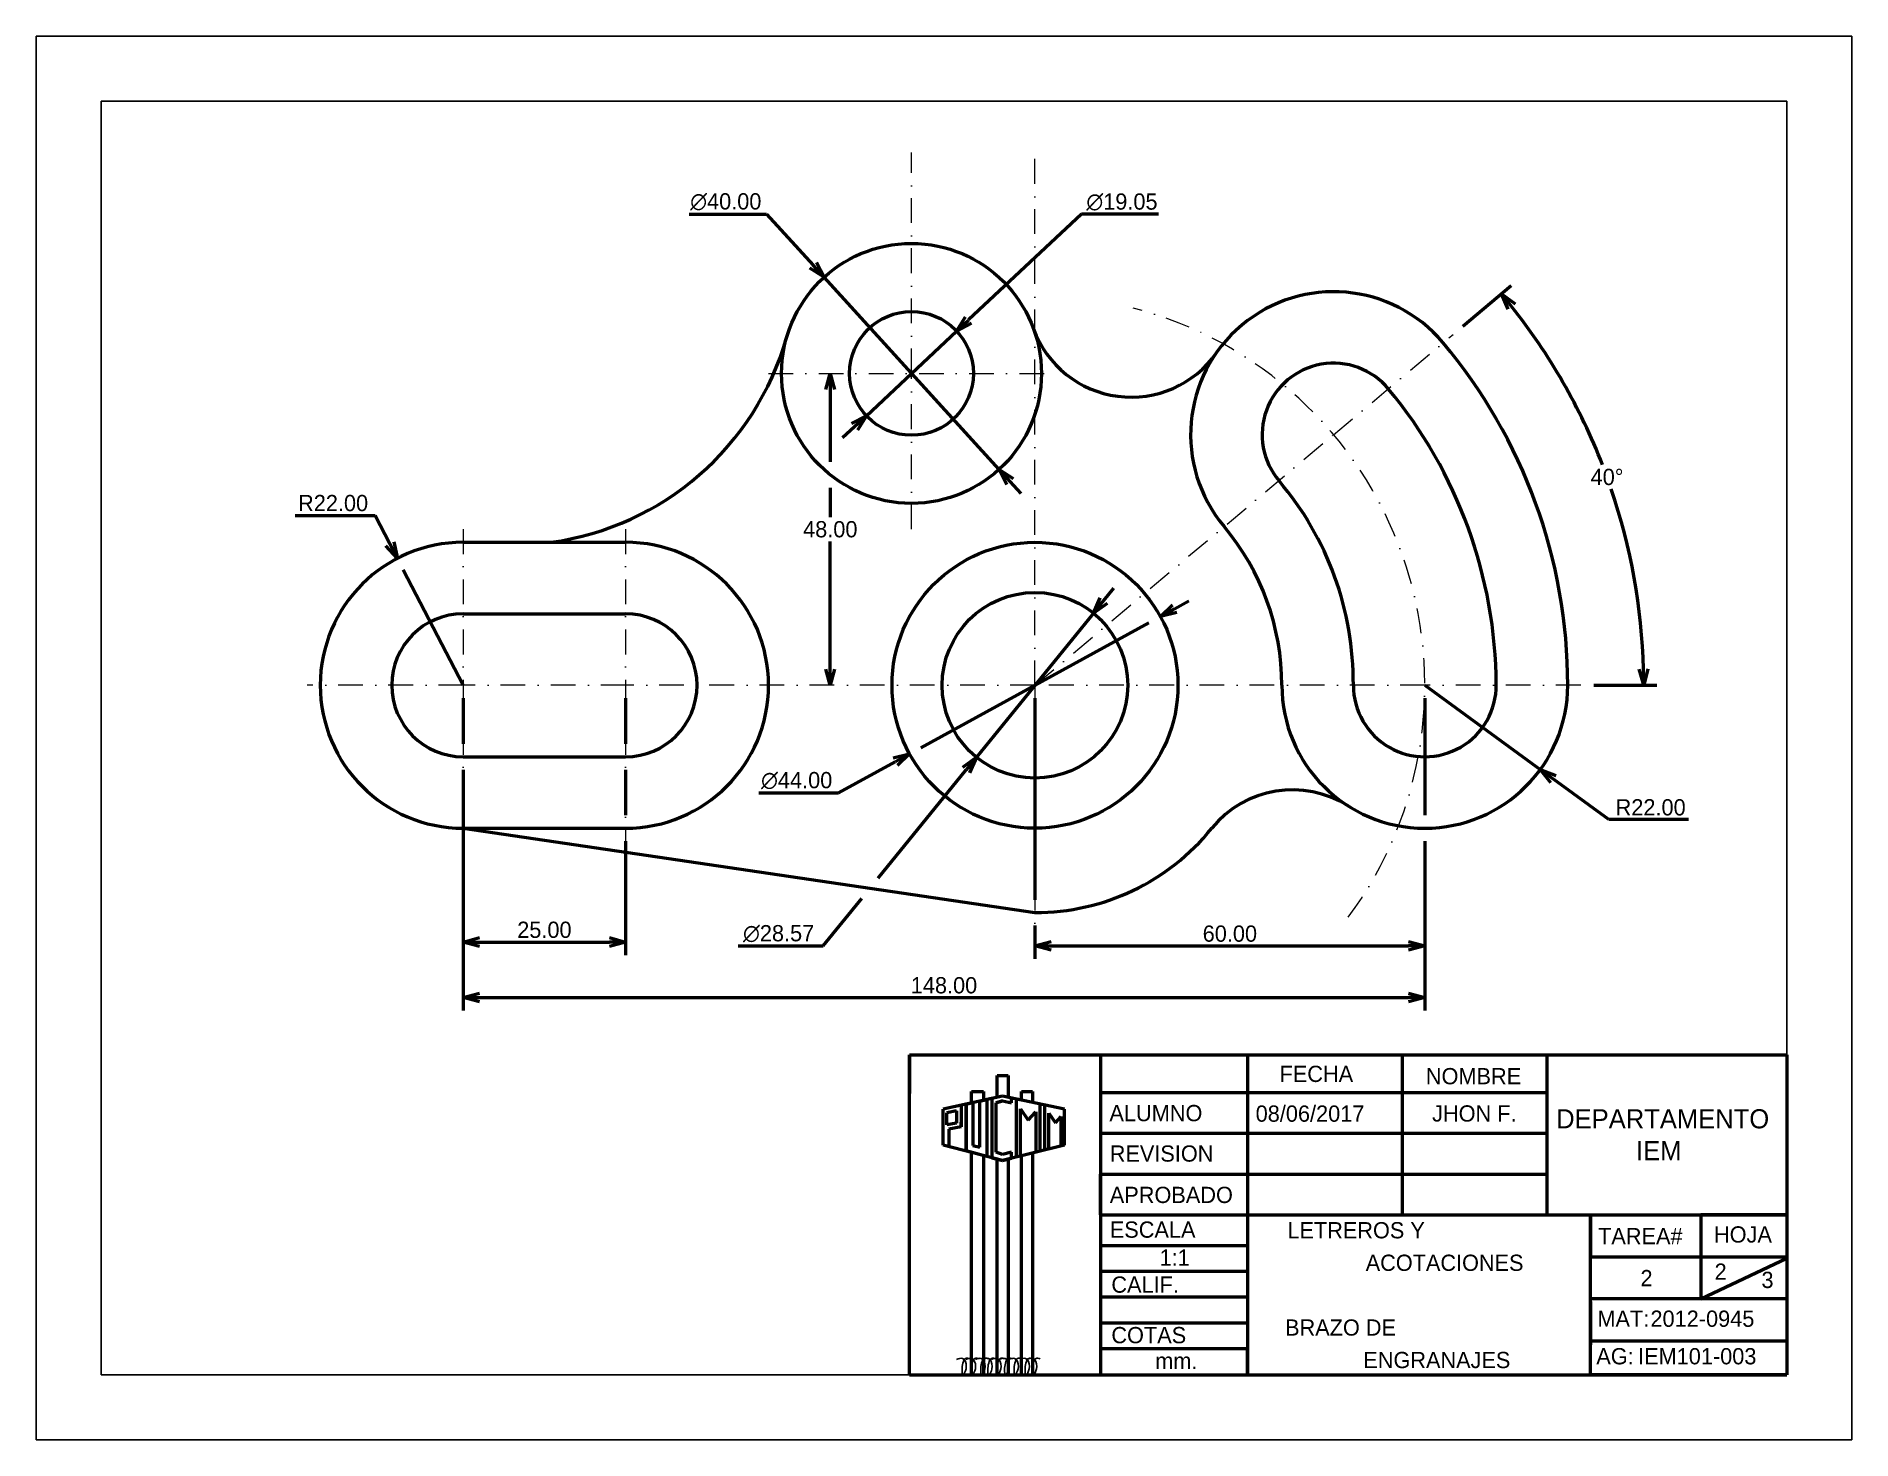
# Model space of a CAD drawing. Header units: millimetres. Extents: x 665 to 944, y 75 to 291.
import ezdxf

# ---------------------------------------------------------------- set-up
doc = ezdxf.new("R2010")
doc.units = ezdxf.units.MM
doc.header["$LTSCALE"] = 0.6
doc.linetypes.add('DASHDOT2', pattern=[12.7, 6.35, -3.175, 0, -3.175])
for name, color, linetype, lineweight in [('continua', 7, 'Continuous', 50), ('Eje', 3, 'DASHDOT2', 18), ('Perfil visible', 7, 'Continuous', 50)]:
    doc.layers.add(name, color=color, linetype=linetype, lineweight=lineweight)
doc.dimstyles.new('ISO-25', dxfattribs={"dimtxt": 2.5, "dimasz": 2.5, "dimexe": 2, "dimexo": 2, "dimtad": 1, "dimtih": 1, "dimtoh": 1, "dimzin": 1, "dimdsep": 46, "dimtxsty": 'Standard', "dimblk": 'OPEN30', "dimcen": 0, "dimclrd": 256, "dimclre": 256, "dimclrt": 256, "dimadec": 0, "dimazin": 0, "dimtfac": 1, "dimtmove": 0, "dimatfit": 3, "dimldrblk": 'OPEN30', "dimfxl": 1, "dimlwd": -1, "dimlwe": -1, "dimarcsym": 0})

# ---------------------------------------------------------------- blocks, each defined once
blk = doc.blocks.new('_Open30')
at = {"color": 0, "linetype": 'ByBlock', "lineweight": -2}
for p, q in [((-1, 0.27), (0, 0)), ((0, 0), (-1, -0.27)), ((0, 0), (-1, 0))]:
    blk.add_line(p, q, dxfattribs=at)
blk = doc.blocks.new('*D6')
at = {"layer": 'Defpoints', "color": 0, "transparency": 16777216}
for p in [(786.81, 238.72), (786.81, 190.72), (786.81, 190.72)]:
    blk.add_point(p, dxfattribs=at)
at = {"layer": 'Perfil visible', "transparency": 16777216}
for p, q in [((786.81, 236.22), (786.81, 225.11)), ((786.81, 221.11), (786.81, 216.6)), ((786.81, 193.22), (786.81, 212.85))]:
    blk.add_line(p, q, dxfattribs=at)
at = {"layer": 'Perfil visible', "transparency": 16777216, "xscale": 2.5, "yscale": 2.5, "zscale": 2.5}
for p, rotation in [((786.81, 238.72), 90), ((786.81, 190.72), 270)]:
    blk.add_blockref('_Open30', p, dxfattribs=dict(at, rotation=rotation))
at = {"layer": 'Perfil visible', "transparency": 16777216, "insert": (786.81, 214.72), "char_height": 2.5, "attachment_point": 5}
blk.add_mtext('48.00', dxfattribs=at)
blk = doc.blocks.new('*D12')
at = {"layer": 'Defpoints', "color": 0, "transparency": 16777216}
for p in [(785.85, 253.51), (812.78, 223.93)]:
    blk.add_point(p, dxfattribs=at)
at = {"layer": 'Perfil visible', "transparency": 16777216}
for p, q in [((765.11, 263.25), (776.98, 263.25)), ((776.98, 263.25), (784.17, 255.36)), ((812.78, 223.93), (785.85, 253.51)), ((814.46, 222.08), (816.14, 220.23))]:
    blk.add_line(p, q, dxfattribs=at)
at = {"layer": 'Perfil visible', "transparency": 16777216, "xscale": 2.5, "yscale": 2.5, "zscale": 2.5}
for p, rotation in [((785.85, 253.51), 312.311682919401), ((812.78, 223.93), 132.311682919401)]:
    blk.add_blockref('_Open30', p, dxfattribs=dict(at, rotation=rotation))
at = {"layer": 'Perfil visible', "transparency": 16777216, "insert": (770.73, 265.12), "char_height": 2.5, "attachment_point": 5}
blk.add_mtext('∅40.00', dxfattribs=at)
blk = doc.blocks.new('*D13')
at = {"layer": 'Defpoints', "color": 0, "transparency": 16777216}
for p in [(806.26, 245.23), (792.36, 232.21)]:
    blk.add_point(p, dxfattribs=at)
at = {"layer": 'Perfil visible', "transparency": 16777216}
for p, q in [((825.45, 263.22), (808.09, 246.94)), ((837.33, 263.22), (825.45, 263.22)), ((792.36, 232.21), (806.26, 245.23)), ((790.54, 230.5), (788.71, 228.79))]:
    blk.add_line(p, q, dxfattribs=at)
at = {"layer": 'Perfil visible', "transparency": 16777216, "xscale": 2.5, "yscale": 2.5, "zscale": 2.5}
for p, rotation in [((806.26, 245.23), 223.1401435266089), ((792.36, 232.21), 43.14014352660888)]:
    blk.add_blockref('_Open30', p, dxfattribs=dict(at, rotation=rotation))
at = {"layer": 'Perfil visible', "transparency": 16777216, "insert": (831.7, 265.09), "char_height": 2.5, "attachment_point": 5}
blk.add_mtext('∅19.05', dxfattribs=at)
blk = doc.blocks.new('*D15')
at = {"layer": 'Defpoints', "color": 0, "transparency": 16777216}
for p in [(730.31, 190.72), (755.31, 190.72), (755.31, 151.2)]:
    blk.add_point(p, dxfattribs=at)
at = {"layer": 'Perfil visible', "transparency": 16777216}
for p, q in [((730.31, 188.72), (730.31, 181.72)), ((755.31, 188.72), (755.31, 181.72)), ((730.31, 177.72), (730.31, 149.2)), ((755.31, 177.72), (755.31, 170.72)), ((755.31, 166.72), (755.31, 149.2)), ((732.81, 151.2), (752.81, 151.2))]:
    blk.add_line(p, q, dxfattribs=at)
at = {"layer": 'Perfil visible', "transparency": 16777216, "xscale": 2.5, "yscale": 2.5, "zscale": 2.5, "rotation": 180}
blk.add_blockref('_Open30', (730.31, 151.2), dxfattribs=at)
at = {"layer": 'Perfil visible', "transparency": 16777216, "xscale": 2.5, "yscale": 2.5, "zscale": 2.5}
blk.add_blockref('_Open30', (755.31, 151.2), dxfattribs=at)
at = {"layer": 'Perfil visible', "transparency": 16777216, "insert": (742.81, 153.07), "char_height": 2.5, "attachment_point": 5}
blk.add_mtext('25.00', dxfattribs=at)
blk = doc.blocks.new('*D16')
at = {"layer": 'Defpoints', "color": 0, "transparency": 16777216}
for p in [(818.31, 190.72), (878.31, 190.72), (878.31, 150.61)]:
    blk.add_point(p, dxfattribs=at)
at = {"layer": 'Perfil visible', "transparency": 16777216}
for p, q in [((818.31, 188.72), (818.31, 157.72)), ((878.31, 188.72), (878.31, 170.72)), ((878.31, 166.72), (878.31, 148.61)), ((818.31, 153.72), (818.31, 148.61)), ((820.81, 150.61), (875.81, 150.61))]:
    blk.add_line(p, q, dxfattribs=at)
at = {"layer": 'Perfil visible', "transparency": 16777216, "xscale": 2.5, "yscale": 2.5, "zscale": 2.5, "rotation": 180}
blk.add_blockref('_Open30', (818.31, 150.61), dxfattribs=at)
at = {"layer": 'Perfil visible', "transparency": 16777216, "xscale": 2.5, "yscale": 2.5, "zscale": 2.5}
blk.add_blockref('_Open30', (878.31, 150.61), dxfattribs=at)
at = {"layer": 'Perfil visible', "transparency": 16777216, "insert": (848.31, 152.48), "char_height": 2.5, "attachment_point": 5}
blk.add_mtext('60.00', dxfattribs=at)
blk = doc.blocks.new('*D17')
at = {"layer": 'Defpoints', "color": 0, "transparency": 16777216}
for p in [(730.31, 190.72), (878.31, 190.72), (878.31, 142.66)]:
    blk.add_point(p, dxfattribs=at)
at = {"layer": 'Perfil visible', "transparency": 16777216}
for p, q in [((730.31, 188.72), (730.31, 181.72)), ((878.31, 188.72), (878.31, 170.72)), ((730.31, 177.72), (730.31, 170.72)), ((730.31, 166.72), (730.31, 140.66)), ((878.31, 166.72), (878.31, 140.66)), ((732.81, 142.66), (875.81, 142.66))]:
    blk.add_line(p, q, dxfattribs=at)
at = {"layer": 'Perfil visible', "transparency": 16777216, "xscale": 2.5, "yscale": 2.5, "zscale": 2.5, "rotation": 180}
blk.add_blockref('_Open30', (730.31, 142.66), dxfattribs=at)
at = {"layer": 'Perfil visible', "transparency": 16777216, "xscale": 2.5, "yscale": 2.5, "zscale": 2.5}
blk.add_blockref('_Open30', (878.31, 142.66), dxfattribs=at)
at = {"layer": 'Perfil visible', "transparency": 16777216, "insert": (804.31, 144.53), "char_height": 2.5, "attachment_point": 5}
blk.add_mtext('148.00', dxfattribs=at)
blk = doc.blocks.new('*D18')
at = {"layer": 'Defpoints', "color": 0, "transparency": 16777216}
for p in [(837.61, 201.29), (799.02, 180.15)]:
    blk.add_point(p, dxfattribs=at)
at = {"layer": 'Perfil visible', "transparency": 16777216}
for p, q in [((839.8, 202.49), (841.99, 203.69)), ((835.85, 200.33), (800.77, 181.11)), ((788.1, 174.17), (796.82, 178.95)), ((775.8, 174.17), (788.1, 174.17))]:
    blk.add_line(p, q, dxfattribs=at)
at = {"layer": 'Perfil visible', "transparency": 16777216, "xscale": 2.5, "yscale": 2.5, "zscale": 2.5}
for p, rotation in [((837.61, 201.29), 208.7129534488338), ((799.02, 180.15), 28.71295344883374)]:
    blk.add_blockref('_Open30', p, dxfattribs=dict(at, rotation=rotation))
at = {"layer": 'Perfil visible', "transparency": 16777216, "insert": (781.64, 176.04), "char_height": 2.5, "attachment_point": 5}
blk.add_mtext('∅44.00', dxfattribs=at)
blk = doc.blocks.new('*D19')
at = {"layer": 'Defpoints', "color": 0, "transparency": 16777216}
for p in [(827.32, 201.81), (809.31, 179.63)]:
    blk.add_point(p, dxfattribs=at)
at = {"layer": 'Perfil visible', "transparency": 16777216}
for p, q in [((828.89, 203.75), (830.47, 205.69)), ((827.32, 201.81), (809.31, 179.63)), ((794.19, 161.02), (807.73, 177.69)), ((785.74, 150.61), (791.67, 157.92)), ((772.61, 150.61), (785.74, 150.61))]:
    blk.add_line(p, q, dxfattribs=at)
at = {"layer": 'Perfil visible', "transparency": 16777216, "xscale": 2.5, "yscale": 2.5, "zscale": 2.5}
for p, rotation in [((827.32, 201.81), 230.9202123125821), ((809.31, 179.63), 50.92021231258209)]:
    blk.add_blockref('_Open30', p, dxfattribs=dict(at, rotation=rotation))
at = {"layer": 'Perfil visible', "transparency": 16777216, "insert": (778.86, 152.48), "char_height": 2.5, "attachment_point": 5}
blk.add_mtext('∅28.57', dxfattribs=at)
blk = doc.blocks.new('*D20')
at = {"layer": 'Defpoints', "color": 0, "transparency": 16777216}
for p in [(882.66, 244.71), (864.28, 229.29), (909.48, 212.33), (878.31, 190.72), (902.31, 190.72)]:
    blk.add_point(p, dxfattribs=at)
at = {"layer": 'Perfil visible', "transparency": 16777216}
for p, q in [((884.19, 246), (891.62, 252.23)), ((904.31, 190.72), (914.01, 190.72))]:
    blk.add_line(p, q, dxfattribs=at)
for start, end in [(21.225, 38.4712), (1.5288, 18.7845)]:
    blk.add_arc((818.31, 190.72), 93.7, start, end, dxfattribs=at)
at = {"layer": 'Perfil visible', "transparency": 16777216, "xscale": 2.5, "yscale": 2.5, "zscale": 2.5}
for p, rotation in [((890.09, 250.95), 129.2356087761266), ((912.01, 190.72), 270.7643912238738)]:
    blk.add_blockref('_Open30', p, dxfattribs=dict(at, rotation=rotation))
at = {"layer": 'Perfil visible', "transparency": 16777216, "insert": (906.36, 222.77), "char_height": 2.5, "attachment_point": 5}
blk.add_mtext('40°', dxfattribs=at)
blk = doc.blocks.new('*D21')
at = {"layer": 'Defpoints', "color": 0, "transparency": 16777216}
for p in [(720.18, 210.25), (730.31, 190.72)]:
    blk.add_point(p, dxfattribs=at)
at = {"layer": 'Perfil visible', "transparency": 16777216}
for p, q in [((704.46, 216.87), (716.75, 216.87)), ((716.75, 216.87), (719.03, 212.47)), ((730.31, 190.72), (721.1, 208.47))]:
    blk.add_line(p, q, dxfattribs=at)
at = {"layer": 'Perfil visible', "transparency": 16777216, "xscale": 2.5, "yscale": 2.5, "zscale": 2.5, "rotation": 297.4139182846145}
blk.add_blockref('_Open30', (720.18, 210.25), dxfattribs=at)
at = {"layer": 'Perfil visible', "transparency": 16777216, "insert": (710.29, 218.75), "char_height": 2.5, "attachment_point": 5}
blk.add_mtext('R22.00', dxfattribs=at)
blk = doc.blocks.new('*D22')
at = {"layer": 'Defpoints', "color": 0, "transparency": 16777216}
for p in [(878.31, 190.72), (896.08, 177.74)]:
    blk.add_point(p, dxfattribs=at)
at = {"layer": 'Perfil visible', "transparency": 16777216}
for p, q in [((878.31, 190.72), (896.08, 177.74)), ((906.62, 170.05), (898.1, 176.27)), ((918.91, 170.05), (906.62, 170.05))]:
    blk.add_line(p, q, dxfattribs=at)
at = {"layer": 'Perfil visible', "transparency": 16777216, "xscale": 2.5, "yscale": 2.5, "zscale": 2.5, "rotation": 143.8519485935479}
blk.add_blockref('_Open30', (896.08, 177.74), dxfattribs=at)
at = {"layer": 'Perfil visible', "transparency": 16777216, "insert": (913.07, 171.92), "char_height": 2.5, "attachment_point": 5}
blk.add_mtext('R22.00', dxfattribs=at)

msp = doc.modelspace()

# ---------------------------------------------------------------- linework, layer by layer
for points in [[(664.612, 290.604), (664.612, 74.604), (944.012, 74.604), (944.012, 290.604)], [(674.612, 280.604), (674.612, 84.604), (934.012, 84.604), (934.012, 280.604)]]:
    msp.add_lwpolyline(points, close=True)
for points in [[(806.251, 86.967), (807.156, 87.126), (807.747, 85.859), (807.337, 84.604)], [(808.283, 87.051), (807.635, 87.108), (807.293, 86.62), (807.117, 84.604)], [(807.679, 86.967), (808.584, 87.126), (809.175, 85.859), (808.766, 84.604)], [(809.712, 87.051), (809.064, 87.108), (808.722, 86.62), (808.546, 84.604)], [(809.146, 86.967), (810.051, 87.126), (810.642, 85.859), (810.232, 84.604)], [(811.178, 87.051), (810.53, 87.108), (810.188, 86.62), (810.012, 84.604)], [(810.233, 86.967), (811.139, 87.126), (811.73, 85.859), (811.32, 84.604)], [(812.266, 87.051), (811.618, 87.108), (811.276, 86.62), (811.1, 84.604)], [(811.61, 86.967), (812.515, 87.126), (813.106, 85.859), (812.697, 84.604)], [(813.643, 87.051), (812.995, 87.108), (812.653, 86.62), (812.476, 84.604)], [(812.808, 86.967), (813.713, 87.126), (814.304, 85.859), (813.895, 84.604)], [(814.841, 87.051), (814.193, 87.108), (813.851, 86.62), (813.674, 84.604)], [(814.259, 86.967), (815.164, 87.126), (815.755, 85.859), (815.346, 84.604)], [(816.291, 87.051), (815.643, 87.108), (815.301, 86.62), (815.125, 84.604)], [(815.963, 86.967), (816.868, 87.126), (817.459, 85.859), (817.05, 84.604)], [(817.996, 87.051), (817.348, 87.108), (817.006, 86.62), (816.829, 84.604)], [(817.089, 86.967), (817.994, 87.126), (818.585, 85.859), (818.176, 84.604)], [(819.122, 87.051), (818.474, 87.108), (818.132, 86.62), (817.956, 84.604)]]:
    msp.add_spline(points, degree=3)
at = {"layer": 'continua'}
for p, q in [((799.016, 84.604), (799.016, 133.838)), ((799.016, 133.838), (934.012, 133.838)), ((799.016, 133.838), (799.016, 127.882)), ((799.016, 133.838), (828.398, 133.838)), ((799.016, 84.604), (799.016, 133.838)), ((799.016, 133.838), (934.012, 133.838)), ((799.016, 133.838), (799.016, 127.882)), ((799.016, 133.838), (828.398, 133.838)), ((828.398, 133.838), (828.398, 84.604)), ((828.398, 133.838), (851.03, 133.838)), ((828.398, 133.838), (828.398, 109.221)), ((828.398, 133.838), (828.398, 119.941)), ((828.398, 133.838), (828.398, 84.604)), ((828.398, 133.838), (851.03, 133.838)), ((828.398, 133.838), (828.398, 109.221)), ((828.398, 133.838), (828.398, 119.941)), ((851.03, 133.838), (851.03, 84.604)), ((851.03, 133.838), (874.852, 133.838)), ((851.03, 133.838), (851.03, 84.604)), ((851.03, 133.838), (874.852, 133.838)), ((874.852, 133.838), (874.852, 109.221)), ((874.852, 133.838), (897.087, 133.838)), ((874.852, 133.838), (874.852, 109.221)), ((874.852, 133.838), (897.087, 133.838)), ((897.087, 133.838), (897.087, 109.221)), ((897.087, 133.838), (897.087, 109.221)), ((934.012, 133.838), (934.012, 84.604)), ((934.012, 133.838), (934.012, 84.604)), ((812.476, 127.3), (812.476, 130.661)), ((812.476, 130.661), (814.184, 130.661)), ((812.476, 127.3), (812.476, 130.661)), ((812.476, 130.661), (814.184, 130.661)), ((814.184, 130.661), (814.184, 127.307)), ((814.184, 130.661), (814.184, 127.307)), ((813.33, 127.485), (804.178, 125.5)), ((813.33, 127.485), (804.178, 125.5)), ((806.974, 126.106), (806.974, 122.744)), ((806.974, 126.106), (806.974, 122.744)), ((807.716, 126.267), (808.754, 126.492)), ((807.716, 126.267), (808.754, 126.492)), ((807.73, 126.106), (807.716, 126.267)), ((807.716, 126.267), (807.716, 119.02)), ((807.716, 119.045), (807.716, 126.267)), ((807.73, 126.106), (807.716, 126.267)), ((807.716, 126.267), (807.716, 119.02)), ((807.716, 119.045), (807.716, 126.267)), ((808.546, 126.447), (808.546, 128.199)), ((808.546, 128.199), (810.412, 128.199)), ((808.546, 126.447), (808.546, 128.199)), ((808.546, 128.199), (810.412, 128.199)), ((808.754, 126.492), (808.754, 119.898)), ((808.754, 126.492), (808.754, 119.898)), ((809.808, 126.721), (810.92, 126.962)), ((809.808, 126.721), (810.92, 126.962)), ((809.808, 119.615), (809.808, 126.721)), ((809.808, 119.615), (809.808, 126.721)), ((810.412, 128.199), (810.412, 126.852)), ((810.412, 128.199), (810.412, 126.852)), ((813.33, 127.485), (810.92, 126.962)), ((813.33, 127.485), (810.92, 126.962)), ((810.92, 126.962), (810.92, 118.186)), ((810.92, 126.962), (810.92, 118.186)), ((812.125, 127.223), (811.651, 127.096)), ((812.125, 127.223), (811.651, 127.096)), ((811.651, 127.096), (811.651, 117.996)), ((811.651, 127.096), (811.651, 117.996)), ((812.328, 126.471), (813.33, 126.739)), ((813.33, 126.739), (812.328, 126.471)), ((812.328, 126.471), (813.33, 126.739)), ((813.33, 126.739), (812.328, 126.471)), ((812.328, 124.206), (812.328, 126.471)), ((812.328, 124.206), (812.328, 126.471)), ((822.839, 125.5), (813.33, 127.485)), ((822.839, 125.5), (813.33, 127.485)), ((813.33, 126.739), (814.69, 126.471)), ((813.33, 126.739), (814.69, 126.471)), ((814.69, 126.471), (814.69, 127.201)), ((814.69, 126.471), (814.69, 127.201)), ((815.405, 127.052), (815.405, 118.079)), ((815.405, 127.052), (815.405, 118.079)), ((816.248, 126.876), (816.248, 128.199)), ((816.248, 128.199), (817.956, 128.199)), ((816.248, 126.876), (816.248, 128.199)), ((816.248, 128.199), (817.956, 128.199)), ((817.956, 128.199), (817.956, 126.519)), ((817.956, 128.199), (817.956, 126.519)), ((819.127, 119.011), (819.127, 126.274)), ((819.127, 119.011), (819.127, 126.274)), ((819.798, 126.135), (819.798, 119.179)), ((819.798, 126.135), (819.798, 119.179)), ((828.398, 128.041), (897.087, 128.041)), ((828.398, 128.041), (897.087, 128.041)), ((804.178, 119.941), (804.178, 125.5)), ((804.178, 119.941), (804.178, 125.5)), ((806.259, 125.236), (804.773, 124.913)), ((806.259, 125.236), (804.773, 124.913)), ((804.773, 123.071), (804.773, 124.913)), ((804.773, 123.071), (804.773, 124.913)), ((806.259, 123.333), (804.773, 123.071)), ((806.259, 123.333), (804.773, 123.071)), ((806.259, 125.236), (806.259, 123.333)), ((806.259, 125.236), (806.259, 123.333)), ((806.974, 122.744), (806.974, 123.459)), ((806.974, 122.744), (806.974, 123.459)), ((812.328, 118.881), (812.328, 124.206)), ((812.328, 118.881), (812.328, 124.206)), ((816.065, 118.244), (816.065, 125.53)), ((816.065, 125.53), (817.29, 123.78)), ((816.065, 118.244), (816.065, 125.53)), ((816.065, 125.53), (817.29, 123.78)), ((817.29, 123.78), (818.471, 125.066)), ((817.29, 123.78), (818.471, 125.066)), ((818.471, 125.066), (818.471, 118.847)), ((818.471, 125.066), (818.471, 118.847)), ((820.423, 119.336), (820.423, 124.87)), ((820.423, 124.87), (821.476, 123.366)), ((820.423, 119.336), (820.423, 124.87)), ((820.423, 124.87), (821.476, 123.366)), ((821.476, 123.366), (822.337, 124.359)), ((821.476, 123.366), (822.337, 124.359)), ((822.337, 119.815), (822.337, 124.359)), ((822.337, 119.815), (822.337, 124.359)), ((822.839, 119.941), (822.839, 125.5)), ((822.839, 119.941), (822.839, 125.5)), ((806.974, 122.744), (805.049, 122.404)), ((806.974, 122.744), (805.049, 122.404)), ((805.049, 122.404), (805.049, 119.714)), ((805.049, 122.404), (805.049, 119.714)), ((828.398, 121.767), (897.087, 121.767)), ((828.398, 121.767), (897.087, 121.767)), ((813.33, 117.559), (804.178, 119.941)), ((813.33, 117.559), (804.178, 119.941)), ((810.92, 118.186), (807.716, 119.045)), ((810.92, 118.186), (807.716, 119.045)), ((808.546, 84.604), (808.546, 118.804)), ((808.546, 84.604), (808.546, 118.804)), ((808.754, 119.898), (809.808, 119.615)), ((808.754, 119.898), (809.808, 119.615)), ((810.412, 118.318), (810.412, 84.604)), ((810.412, 118.318), (810.412, 84.604)), ((811.651, 117.996), (813.33, 117.559)), ((811.651, 117.996), (813.33, 117.559)), ((813.33, 118.516), (812.328, 118.881)), ((813.33, 118.516), (812.328, 118.881)), ((812.476, 84.604), (812.476, 117.781)), ((812.476, 84.604), (812.476, 117.781)), ((822.839, 119.941), (813.33, 117.559)), ((822.839, 119.941), (813.33, 117.559)), ((814.69, 118.881), (813.33, 118.516)), ((814.69, 118.881), (813.33, 118.516)), ((813.33, 117.559), (814.69, 117.923)), ((813.33, 117.559), (814.69, 117.923)), ((814.184, 117.772), (814.184, 84.604)), ((814.184, 117.772), (814.184, 84.604)), ((814.69, 117.923), (814.69, 118.881)), ((814.69, 117.923), (814.69, 118.881)), ((816.248, 84.604), (816.248, 118.29)), ((816.248, 84.604), (816.248, 118.29)), ((817.956, 118.717), (817.956, 84.604)), ((817.956, 118.717), (817.956, 84.604)), ((828.398, 109.221), (828.398, 115.494)), ((828.398, 115.494), (897.087, 115.494)), ((828.398, 109.221), (828.398, 115.494)), ((828.398, 115.494), (897.087, 115.494)), ((828.398, 109.221), (934.012, 109.221)), ((828.398, 109.221), (934.012, 109.221)), ((903.837, 84.604), (903.837, 109.221)), ((903.837, 109.221), (903.837, 102.54)), ((903.837, 84.604), (903.837, 109.221)), ((903.837, 109.221), (903.837, 102.54)), ((934.012, 109.221), (920.782, 109.221)), ((920.782, 109.221), (920.782, 96.286)), ((934.012, 109.221), (920.782, 109.221)), ((920.782, 109.221), (920.782, 96.286)), ((934.012, 109.221), (924.699, 109.221)), ((934.012, 109.221), (924.699, 109.221)), ((851.03, 104.456), (828.398, 104.456)), ((851.03, 104.456), (828.398, 104.456)), ((903.881, 102.754), (934.012, 102.754)), ((903.881, 102.754), (934.012, 102.754)), ((920.782, 96.286), (934.012, 102.54)), ((920.782, 96.286), (934.012, 102.54)), ((934.012, 102.754), (934.012, 96.286)), ((934.012, 102.754), (934.012, 96.286)), ((934.012, 102.54), (934.012, 95.859)), ((934.012, 102.54), (934.012, 95.859)), ((934.012, 102.538), (934.012, 95.856)), ((934.012, 102.538), (934.012, 95.856)), ((851.03, 100.486), (828.398, 100.486)), ((851.03, 100.486), (828.398, 100.486)), ((851.03, 96.515), (828.398, 96.515)), ((851.03, 96.515), (828.398, 96.515)), ((934.012, 96.286), (903.837, 96.286)), ((934.012, 96.286), (903.837, 96.286)), ((903.837, 95.859), (903.837, 89.179)), ((903.837, 95.859), (903.837, 89.179)), ((851.03, 92.545), (828.398, 92.545)), ((851.03, 92.545), (828.398, 92.545)), ((903.777, 89.82), (934.012, 89.82)), ((903.777, 89.82), (934.012, 89.82)), ((851.03, 88.574), (828.398, 88.574)), ((851.03, 88.574), (828.398, 88.574)), ((851.03, 84.604), (851.03, 88.574)), ((851.03, 84.604), (851.03, 88.574)), ((799.016, 84.604), (934.012, 84.604)), ((799.016, 84.604), (808.546, 84.604)), ((799.016, 84.604), (808.546, 84.604)), ((799.016, 84.604), (934.012, 84.604)), ((799.016, 84.604), (808.546, 84.604)), ((799.016, 84.604), (808.546, 84.604)), ((934.012, 84.604), (903.837, 84.604)), ((934.012, 84.604), (903.837, 84.604)), ((934.012, 84.604), (903.837, 84.604)), ((934.012, 84.604), (903.837, 84.604))]:
    msp.add_line(p, q, dxfattribs=at)
at = {"layer": 'Eje'}
for p, q in [((799.312, 238.721), (799.312, 272.729)), ((818.312, 190.721), (818.312, 272.729)), ((864.275, 229.288), (882.66, 244.715)), ((777.312, 238.721), (821.312, 238.721)), ((799.312, 214.721), (799.312, 238.721)), ((818.312, 190.721), (864.275, 229.288)), ((730.312, 214.721), (730.312, 166.721)), ((755.312, 214.721), (755.312, 166.721)), ((730.312, 190.721), (706.312, 190.721)), ((755.312, 190.721), (730.312, 190.721)), ((818.312, 190.721), (755.312, 190.721)), ((818.312, 190.721), (799.312, 190.721)), ((878.312, 190.721), (818.312, 190.721)), ((818.312, 190.721), (818.312, 151.721)), ((902.312, 190.721), (878.312, 190.721))]:
    msp.add_line(p, q, dxfattribs=at)
msp.add_arc((818.312, 190.721), 60, 323.47008, 75.39682, dxfattribs=at)
at = {"layer": 'Perfil visible'}
for p, q in [((730.312, 212.721), (755.312, 212.721)), ((730.312, 201.721), (755.312, 201.721)), ((730.312, 179.721), (755.312, 179.721)), ((730.312, 168.721), (755.312, 168.721)), ((730.312, 168.721), (818.312, 155.721))]:
    msp.add_line(p, q, dxfattribs=at)
for centre, radius in [((799.312, 238.721), 20), ((799.312, 238.721), 9.525), ((818.312, 190.721), 22), ((818.312, 190.721), 14.285)]:
    msp.add_circle(centre, radius, dxfattribs=at)
for centre, radius, start, end in [((864.275, 229.288), 22, 40, 220), ((737.773, 256.298), 44, 277.9518, 344.05947), ((833.131, 251.061), 16, 200.0467, 325.04208), ((818.312, 190.721), 82, 0, 40), ((864.275, 229.288), 11, 39.6585, 220.35386), ((817.313, 190.357), 72, 0.3415, 39.6585), ((819.314, 191.085), 48, 359.56505, 40.35386), ((818.312, 190.721), 38, 0, 40), ((730.312, 190.721), 22, 90, 270), ((755.312, 190.721), 22, 270, 90), ((730.312, 190.721), 11, 90, 270), ((755.312, 190.721), 11, 270, 90), ((878.312, 190.721), 22, 180, 0), ((878.312, 190.721), 11, 180, 0.3415), ((857.954, 158.634), 16, 57.60551, 141.0129), ((818.312, 190.721), 35, 270, 321.0129)]:
    msp.add_arc(centre, radius, start, end, dxfattribs=at)

# ---------------------------------------------------------------- texts
at = {"layer": 'continua'}
for s, height, p in [('FECHA', 2.5008, (855.95, 129.66)), ('NOMBRE', 2.5008, (878.47, 129.306)), ('ALUMNO', 2.5008, (829.771, 123.624)), ('08/06/2017', 2.5008, (852.278, 123.544)), ('JHON F.', 2.5008, (879.434, 123.568)), ('DEPARTAMENTO', 2.94215, (898.528, 122.523)), ('DEPARTAMENTO', 2.94215, (898.528, 122.523)), ('IEM', 2.9422, (910.812, 117.619)), ('IEM', 2.9422, (910.812, 117.619)), ('REVISION', 2.4954, (829.824, 117.4)), ('APROBADO', 2.5008, (829.824, 111.03)), ('ESCALA', 2.5008, (829.824, 105.687)), ('LETREROS Y', 2.4954, (857.173, 105.594)), ('TAREA#', 2.5008, (904.979, 104.686)), ('HOJA', 2.5008, (922.818, 104.943)), ('1:1', 2.5008, (837.491, 101.398)), ('ACOTACIONES', 2.49538, (869.215, 100.59)), ('2', 2.501, (911.502, 98.223)), ('2', 2.501, (922.913, 99.221)), ('CALIF.', 2.5008, (830.069, 97.226)), ('3', 2.501, (930.126, 97.95)), ('BRAZO DE', 2.4954, (856.813, 90.623)), ('MAT:', 2.5008, (904.874, 91.977)), ('2012-0945', 2.5008, (913.04, 91.977)), ('COTAS', 2.5008, (830.069, 89.449)), ('mm.', 2.5008, (836.82, 85.479)), ('ENGRANAJES', 2.4954, (868.855, 85.62)), ('AG:', 2.5008, (904.705, 86.201)), ('IEM101-003', 2.5008, (911.132, 86.201))]:
    msp.add_text(s, height=height, dxfattribs=at).set_placement(p)

# ---------------------------------------------------------------- dimensions: what is measured, and where the dimension line sits
at = {"layer": 'Perfil visible'}
for p1, p2, picture, middle in [((812.776, 223.931), (785.849, 253.511), '*D12', (770.735, 263.248)), ((792.362, 232.208), (806.263, 245.234), '*D13', (831.701, 263.215)), ((827.318, 201.81), (809.307, 179.632), '*D19', (778.862, 150.608)), ((837.607, 201.29), (799.018, 180.151), '*D18', (781.638, 174.169))]:
    dim = msp.add_diameter_dim_2p(p1=p1, p2=p2, dimstyle='ISO-25', dxfattribs=at)
    dim.commit()
    dim.dimension.update_dxf_attribs({"geometry": picture, "text_midpoint": middle, "dimtype": 163})
dim = msp.add_angular_dim_2l(base=(909.485, 212.329), line1=((902.312, 190.721), (878.312, 190.721)), line2=((864.275, 229.288), (882.66, 244.715)), dimstyle='ISO-25', dxfattribs=at)
dim.commit()
dim.dimension.update_dxf_attribs({"geometry": '*D20', "text_midpoint": (906.36, 222.767)})
dim = msp.add_linear_dim(base=(786.812, 190.721), p1=(786.812, 238.721), p2=(786.812, 190.721), angle=90, dimstyle='ISO-25', dxfattribs=at)
dim.commit()
dim.dimension.update_dxf_attribs({"geometry": '*D6', "text_midpoint": (786.812, 214.721)})
for center, mpoint, picture, middle in [((730.312, 190.721), (720.183, 210.25), '*D21', (710.29, 216.872)), ((878.312, 190.721), (896.077, 177.743), '*D22', (913.073, 170.046))]:
    dim = msp.add_radius_dim(center=center, mpoint=mpoint, dimstyle='ISO-25', dxfattribs=at)
    dim.commit()
    dim.dimension.update_dxf_attribs({"geometry": picture, "text_midpoint": middle, "dimtype": 164})
for base, p1, p2, picture, middle in [((755.312, 151.197), (730.312, 190.721), (755.312, 190.721), '*D15', (742.812, 153.072)), ((878.312, 142.656), (730.312, 190.721), (878.312, 190.721), '*D17', (804.312, 144.531)), ((878.312, 150.608), (818.312, 190.721), (878.312, 190.721), '*D16', (848.312, 152.483))]:
    dim = msp.add_linear_dim(base=base, p1=p1, p2=p2, dimstyle='ISO-25', dxfattribs=at)
    dim.commit()
    dim.dimension.update_dxf_attribs({"geometry": picture, "text_midpoint": middle})

doc.saveas('drawing.dxf')
